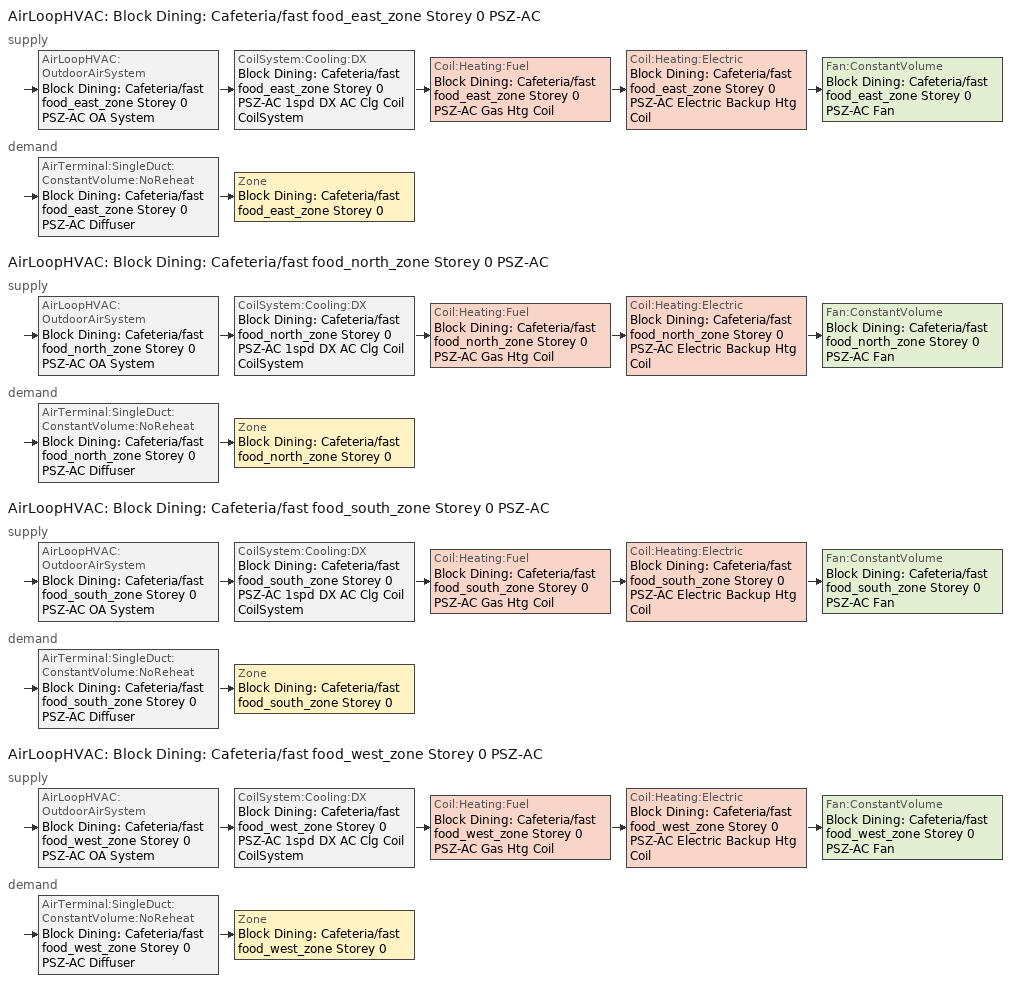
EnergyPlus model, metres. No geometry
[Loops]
AirLoopHVAC 'Block Dining: Cafeteria/fast food_east_zone Storey 0 PSZ-AC'
 supply: AirLoopHVAC:OutdoorAirSystem 'Block Dining: Cafeteria/fast food_east_zone Storey 0 PSZ-AC OA System' > CoilSystem:Cooling:DX 'Block Dining: Cafeteria/fast food_east_zone Storey 0 PSZ-AC 1spd DX AC Clg Coil CoilSystem' > Coil:Heating:Fuel 'Block Dining: Cafeteria/fast food_east_zone Storey 0 PSZ-AC Gas Htg Coil' > Coil:Heating:Electric 'Block Dining: Cafeteria/fast food_east_zone Storey 0 PSZ-AC Electric Backup Htg Coil' > Fan:ConstantVolume 'Block Dining: Cafeteria/fast food_east_zone Storey 0 PSZ-AC Fan'
 demand: AirTerminal:SingleDuct:ConstantVolume:NoReheat 'Block Dining: Cafeteria/fast food_east_zone Storey 0 PSZ-AC Diffuser' > Zone 'Block Dining: Cafeteria/fast food_east_zone Storey 0'
AirLoopHVAC 'Block Dining: Cafeteria/fast food_north_zone Storey 0 PSZ-AC'
 supply: AirLoopHVAC:OutdoorAirSystem 'Block Dining: Cafeteria/fast food_north_zone Storey 0 PSZ-AC OA System' > CoilSystem:Cooling:DX 'Block Dining: Cafeteria/fast food_north_zone Storey 0 PSZ-AC 1spd DX AC Clg Coil CoilSystem' > Coil:Heating:Fuel 'Block Dining: Cafeteria/fast food_north_zone Storey 0 PSZ-AC Gas Htg Coil' > Coil:Heating:Electric 'Block Dining: Cafeteria/fast food_north_zone Storey 0 PSZ-AC Electric Backup Htg Coil' > Fan:ConstantVolume 'Block Dining: Cafeteria/fast food_north_zone Storey 0 PSZ-AC Fan'
 demand: AirTerminal:SingleDuct:ConstantVolume:NoReheat 'Block Dining: Cafeteria/fast food_north_zone Storey 0 PSZ-AC Diffuser' > Zone 'Block Dining: Cafeteria/fast food_north_zone Storey 0'
AirLoopHVAC 'Block Dining: Cafeteria/fast food_south_zone Storey 0 PSZ-AC'
 supply: AirLoopHVAC:OutdoorAirSystem 'Block Dining: Cafeteria/fast food_south_zone Storey 0 PSZ-AC OA System' > CoilSystem:Cooling:DX 'Block Dining: Cafeteria/fast food_south_zone Storey 0 PSZ-AC 1spd DX AC Clg Coil CoilSystem' > Coil:Heating:Fuel 'Block Dining: Cafeteria/fast food_south_zone Storey 0 PSZ-AC Gas Htg Coil' > Coil:Heating:Electric 'Block Dining: Cafeteria/fast food_south_zone Storey 0 PSZ-AC Electric Backup Htg Coil' > Fan:ConstantVolume 'Block Dining: Cafeteria/fast food_south_zone Storey 0 PSZ-AC Fan'
 demand: AirTerminal:SingleDuct:ConstantVolume:NoReheat 'Block Dining: Cafeteria/fast food_south_zone Storey 0 PSZ-AC Diffuser' > Zone 'Block Dining: Cafeteria/fast food_south_zone Storey 0'
AirLoopHVAC 'Block Dining: Cafeteria/fast food_west_zone Storey 0 PSZ-AC'
 supply: AirLoopHVAC:OutdoorAirSystem 'Block Dining: Cafeteria/fast food_west_zone Storey 0 PSZ-AC OA System' > CoilSystem:Cooling:DX 'Block Dining: Cafeteria/fast food_west_zone Storey 0 PSZ-AC 1spd DX AC Clg Coil CoilSystem' > Coil:Heating:Fuel 'Block Dining: Cafeteria/fast food_west_zone Storey 0 PSZ-AC Gas Htg Coil' > Coil:Heating:Electric 'Block Dining: Cafeteria/fast food_west_zone Storey 0 PSZ-AC Electric Backup Htg Coil' > Fan:ConstantVolume 'Block Dining: Cafeteria/fast food_west_zone Storey 0 PSZ-AC Fan'
 demand: AirTerminal:SingleDuct:ConstantVolume:NoReheat 'Block Dining: Cafeteria/fast food_west_zone Storey 0 PSZ-AC Diffuser' > Zone 'Block Dining: Cafeteria/fast food_west_zone Storey 0'
[SizingPeriod:DesignDay] Day of Month=21; DryBulb Temperature Range Modifier Type=DefaultMultipliers; Humidity Condition Type=Wetbulb; Barometric Pressure=83411; Rain Indicator=No; Snow Indicator=No; Daylight Saving Time Indicator=No; Solar Model Indicator=ASHRAEClearSky
Name | Month | Day Type | Maximum DryBulb Temperature | Daily DryBulb Temperature Range | Wetbulb or DewPoint at Maximum DryBulb | Wind Speed | Wind Direction | Sky Clearness
DENVER_STAPLETON Ann Clg .4% Condns DB=>MWB | 7 | SummerDesignDay | 34.1 | 15.2 | 15.8 | 4 | 120 | 1
DENVER_STAPLETON Ann Htg 99.6% Condns DB | 12 | WinterDesignDay | -20 | 0 | -20 | 2.3 | 180 | 0
[DesignSpecification:ZoneAirDistribution] Zone Air Distribution Effectiveness in Cooling Mode=1; Zone Air Distribution Effectiveness in Heating Mode=1
Block Dining: Cafeteria/fast food_east_zone Storey 0 Design Spec Zone Air Dist; Block Dining: Cafeteria/fast food_north_zone Storey 0 Design Spec Zone Air Dist; Block Dining: Cafeteria/fast food_south_zone Storey 0 Design Spec Zone Air Dist; Block Dining: Cafeteria/fast food_west_zone Storey 0 Design Spec Zone Air Dist
[Sizing:Zone] Zone Cooling Design Supply Air Temperature Input Method=SupplyAirTemperature; Zone Cooling Design Supply Air Temperature=12.7778; Zone Cooling Design Supply Air Temperature Difference=11.11; Zone Heating Design Supply Air Temperature Input Method=SupplyAirTemperature; Zone Heating Design Supply Air Temperature=50; Zone Heating Design Supply Air Temperature Difference=11.11; Zone Cooling Design Supply Air Humidity Ratio=0.0085; Zone Heating Design Supply Air Humidity Ratio=0.008; Cooling Design Air Flow Method=DesignDay; Cooling Design Air Flow Rate=0; Cooling Minimum Air Flow per Zone Floor Area=0.000762; Cooling Minimum Air Flow=0; Cooling Minimum Air Flow Fraction=0; Heating Design Air Flow Method=DesignDay; Heating Design Air Flow Rate=0; Heating Maximum Air Flow per Zone Floor Area=0.002032; Heating Maximum Air Flow=0.141576; Heating Maximum Air Flow Fraction=0.3; Account for Dedicated Outdoor Air System=No
Name | Design Specification Zone Air Distribution Object
Block Dining: Cafeteria/fast food_east_zone Storey 0 | Block Dining: Cafeteria/fast food_east_zone Storey 0 Design Spec Zone Air Dist
Block Dining: Cafeteria/fast food_north_zone Storey 0 | Block Dining: Cafeteria/fast food_north_zone Storey 0 Design Spec Zone Air Dist
Block Dining: Cafeteria/fast food_south_zone Storey 0 | Block Dining: Cafeteria/fast food_south_zone Storey 0 Design Spec Zone Air Dist
Block Dining: Cafeteria/fast food_west_zone Storey 0 | Block Dining: Cafeteria/fast food_west_zone Storey 0 Design Spec Zone Air Dist
[Sizing:System] Type of Load to Size On=Sensible; Design Outdoor Air Flow Rate=Autosize; Central Heating Maximum System Air Flow Ratio=1; Preheat Design Temperature=7.22222; Preheat Design Humidity Ratio=0.008; Precool Design Temperature=12.7778; Precool Design Humidity Ratio=0.008; Central Cooling Design Supply Air Temperature=12.7778; Central Heating Design Supply Air Temperature=50; Type of Zone Sum to Use=Coincident; 100 Outdoor Air in Cooling=No; 100 Outdoor Air in Heating=No; Central Cooling Design Supply Air Humidity Ratio=0.0085; Central Heating Design Supply Air Humidity Ratio=0.008; Cooling Supply Air Flow Rate Method=DesignDay; Cooling Supply Air Flow Rate=0; Cooling Supply Air Flow Rate Per Floor Area=0.00996765; Cooling Fraction of Autosized Cooling Supply Air Flow Rate=1; Cooling Supply Air Flow Rate Per Unit Cooling Capacity=3.94755e-05; Heating Supply Air Flow Rate Method=DesignDay; Heating Supply Air Flow Rate=0; Heating Supply Air Flow Rate Per Floor Area=0.00996765; Heating Fraction of Autosized Heating Supply Air Flow Rate=1; Heating Fraction of Autosized Cooling Supply Air Flow Rate=1; Heating Supply Air Flow Rate Per Unit Heating Capacity=3.15882e-05; System Outdoor Air Method=ZoneSum; Zone Maximum Outdoor Air Fraction=1; Cooling Design Capacity Method=CoolingDesignCapacity; Cooling Design Capacity=Autosize; Cooling Design Capacity Per Floor Area=234.7; Fraction of Autosized Cooling Design Capacity=1; Heating Design Capacity Method=HeatingDesignCapacity; Heating Design Capacity=Autosize; Heating Design Capacity Per Floor Area=157; Fraction of Autosized Heating Design Capacity=1; Central Cooling Capacity Control Method=OnOff
Block Dining: Cafeteria/fast food_east_zone Storey 0 PSZ-AC; Block Dining: Cafeteria/fast food_north_zone Storey 0 PSZ-AC; Block Dining: Cafeteria/fast food_south_zone Storey 0 PSZ-AC; Block Dining: Cafeteria/fast food_west_zone Storey 0 PSZ-AC
[AirTerminal:SingleDuct:ConstantVolume:NoReheat] Availability Schedule=Always On Discrete; Maximum Air Flow Rate=AutoSize
Block Dining: Cafeteria/fast food_east_zone Storey 0 PSZ-AC Diffuser; Block Dining: Cafeteria/fast food_north_zone Storey 0 PSZ-AC Diffuser; Block Dining: Cafeteria/fast food_south_zone Storey 0 PSZ-AC Diffuser; Block Dining: Cafeteria/fast food_west_zone Storey 0 PSZ-AC Diffuser
[Zone equipment]
Block Dining: Cafeteria/fast food_east_zone Storey 0: Block Dining: Cafeteria/fast food_east_zone Storey 0 PSZ-AC Diffuser
Block Dining: Cafeteria/fast food_north_zone Storey 0: Block Dining: Cafeteria/fast food_north_zone Storey 0 PSZ-AC Diffuser
Block Dining: Cafeteria/fast food_south_zone Storey 0: Block Dining: Cafeteria/fast food_south_zone Storey 0 PSZ-AC Diffuser
Block Dining: Cafeteria/fast food_west_zone Storey 0: Block Dining: Cafeteria/fast food_west_zone Storey 0 PSZ-AC Diffuser
[Fan:ConstantVolume] Availability Schedule=Always On Discrete; Fan Total Efficiency=0.54; Pressure Rise=622.722; Maximum Flow Rate=AutoSize; Motor Efficiency=0.9; Motor In Airstream Fraction=1
Block Dining: Cafeteria/fast food_east_zone Storey 0 PSZ-AC Fan; Block Dining: Cafeteria/fast food_north_zone Storey 0 PSZ-AC Fan; Block Dining: Cafeteria/fast food_south_zone Storey 0 PSZ-AC Fan; Block Dining: Cafeteria/fast food_west_zone Storey 0 PSZ-AC Fan
[Coil:Cooling:DX:SingleSpeed] Availability Schedule=Always On Discrete; Gross Rated Total Cooling Capacity=Autosize; Gross Rated Sensible Heat Ratio=Autosize; Gross Rated Cooling COP=3; Rated Air Flow Rate=Autosize; Rated Evaporator Fan Power Per Volume Flow Rate=773.3; Condenser Type=AirCooled; Evaporative Condenser Effectiveness=0; Evaporative Condenser Air Flow Rate=Autosize; Evaporative Condenser Pump Rated Power Consumption=Autosize; Crankcase Heater Capacity=0; Maximum Outdoor DryBulb Temperature for Crankcase Heater Operation=0; Basin Heater Capacity=0; Basin Heater Setpoint Temperature=10
Name | Total Cooling Capacity Function of Temperature Curve | Total Cooling Capacity Function of Flow Fraction Curve | Energy Input Ratio Function of Temperature Curve | Energy Input Ratio Function of Flow Fraction Curve | Part Load Fraction Correlation Curve
Block Dining: Cafeteria/fast food_east_zone Storey 0 PSZ-AC 1spd DX AC Clg Coil | Curve Biquadratic 3 | Curve Quadratic 4 | Curve Biquadratic 4 | Curve Quadratic 5 | Curve Quadratic 6
Block Dining: Cafeteria/fast food_north_zone Storey 0 PSZ-AC 1spd DX AC Clg Coil | Curve Biquadratic 7 | Curve Quadratic 10 | Curve Biquadratic 8 | Curve Quadratic 11 | Curve Quadratic 12
Block Dining: Cafeteria/fast food_south_zone Storey 0 PSZ-AC 1spd DX AC Clg Coil | Curve Biquadratic 15 | Curve Quadratic 22 | Curve Biquadratic 16 | Curve Quadratic 23 | Curve Quadratic 24
Block Dining: Cafeteria/fast food_west_zone Storey 0 PSZ-AC 1spd DX AC Clg Coil | Curve Biquadratic 11 | Curve Quadratic 16 | Curve Biquadratic 12 | Curve Quadratic 17 | Curve Quadratic 18
[Coil:Heating:Electric] Availability Schedule=Always On Discrete; Efficiency=1; Nominal Capacity=Autosize
Block Dining: Cafeteria/fast food_east_zone Storey 0 PSZ-AC Electric Backup Htg Coil; Block Dining: Cafeteria/fast food_north_zone Storey 0 PSZ-AC Electric Backup Htg Coil; Block Dining: Cafeteria/fast food_south_zone Storey 0 PSZ-AC Electric Backup Htg Coil; Block Dining: Cafeteria/fast food_west_zone Storey 0 PSZ-AC Electric Backup Htg Coil
[Coil:Heating:Fuel] Availability Schedule=Always On Discrete; Fuel Type=NaturalGas; Burner Efficiency=0.8; Nominal Capacity=AutoSize; Parasitic Electric Load=0; Parasitic Fuel Load=0
Block Dining: Cafeteria/fast food_east_zone Storey 0 PSZ-AC Gas Htg Coil; Block Dining: Cafeteria/fast food_north_zone Storey 0 PSZ-AC Gas Htg Coil; Block Dining: Cafeteria/fast food_south_zone Storey 0 PSZ-AC Gas Htg Coil; Block Dining: Cafeteria/fast food_west_zone Storey 0 PSZ-AC Gas Htg Coil
[CoilSystem:Cooling:DX] Availability Schedule=Always On Discrete
Name | Cooling Coil
Block Dining: Cafeteria/fast food_east_zone Storey 0 PSZ-AC 1spd DX AC Clg Coil CoilSystem | Block Dining: Cafeteria/fast food_east_zone Storey 0 PSZ-AC 1spd DX AC Clg Coil
Block Dining: Cafeteria/fast food_north_zone Storey 0 PSZ-AC 1spd DX AC Clg Coil CoilSystem | Block Dining: Cafeteria/fast food_north_zone Storey 0 PSZ-AC 1spd DX AC Clg Coil
Block Dining: Cafeteria/fast food_south_zone Storey 0 PSZ-AC 1spd DX AC Clg Coil CoilSystem | Block Dining: Cafeteria/fast food_south_zone Storey 0 PSZ-AC 1spd DX AC Clg Coil
Block Dining: Cafeteria/fast food_west_zone Storey 0 PSZ-AC 1spd DX AC Clg Coil CoilSystem | Block Dining: Cafeteria/fast food_west_zone Storey 0 PSZ-AC 1spd DX AC Clg Coil
[Controller:OutdoorAir] Minimum Outdoor Air Flow Rate=Autosize; Maximum Outdoor Air Flow Rate=Autosize; Economizer Control Type=NoEconomizer; Economizer Control Action Type=ModulateFlow; Economizer Maximum Limit DryBulb Temperature=28; Economizer Maximum Limit Enthalpy=64000; Lockout Type=NoLockout; Minimum Limit Type=FixedMinimum; Minimum Outdoor Air Schedule=Always On Discrete; High Humidity Control=No; Control High Indoor Humidity Based on Outdoor Humidity Ratio=Yes; Heat Recovery Bypass Control Type=BypassWhenWithinEconomizerLimits
Name | Mechanical Ventilation Controller
Block Dining: Cafeteria/fast food_east_zone Storey 0 PSZ-AC OA System Controller | Controller Mechanical Ventilation 1
Block Dining: Cafeteria/fast food_north_zone Storey 0 PSZ-AC OA System Controller | Controller Mechanical Ventilation 2
Block Dining: Cafeteria/fast food_south_zone Storey 0 PSZ-AC OA System Controller | Controller Mechanical Ventilation 4
Block Dining: Cafeteria/fast food_west_zone Storey 0 PSZ-AC OA System Controller | Controller Mechanical Ventilation 3
[Controller:MechanicalVentilation] Availability Schedule=Always On Discrete; Demand Controlled Ventilation=No; System Outdoor Air Method=ZoneSum
Name | Zone 1 | Design Specification Zone Air Distribution Object Name 1
Controller Mechanical Ventilation 1 | Block Dining: Cafeteria/fast food_east_zone Storey 0 | Block Dining: Cafeteria/fast food_east_zone Storey 0 Design Spec Zone Air Dist
Controller Mechanical Ventilation 2 | Block Dining: Cafeteria/fast food_north_zone Storey 0 | Block Dining: Cafeteria/fast food_north_zone Storey 0 Design Spec Zone Air Dist
Controller Mechanical Ventilation 4 | Block Dining: Cafeteria/fast food_south_zone Storey 0 | Block Dining: Cafeteria/fast food_south_zone Storey 0 Design Spec Zone Air Dist
Controller Mechanical Ventilation 3 | Block Dining: Cafeteria/fast food_west_zone Storey 0 | Block Dining: Cafeteria/fast food_west_zone Storey 0 Design Spec Zone Air Dist
[AirLoopHVAC] Design Supply Air Flow Rate=AutoSize
Block Dining: Cafeteria/fast food_east_zone Storey 0 PSZ-AC; Block Dining: Cafeteria/fast food_north_zone Storey 0 PSZ-AC; Block Dining: Cafeteria/fast food_south_zone Storey 0 PSZ-AC; Block Dining: Cafeteria/fast food_west_zone Storey 0 PSZ-AC
[AvailabilityManager:Scheduled] Schedule=Always On Discrete
Block Dining: Cafeteria/fast food_east_zone Storey 0 PSZ-AC OA System Availability Manager; Block Dining: Cafeteria/fast food_north_zone Storey 0 PSZ-AC OA System Availability Manager; Block Dining: Cafeteria/fast food_south_zone Storey 0 PSZ-AC OA System Availability Manager; Block Dining: Cafeteria/fast food_west_zone Storey 0 PSZ-AC OA System Availability Manager
[AvailabilityManager:NightCycle] Applicability Schedule=Always On Discrete; Fan Schedule=Always On Discrete; Control Type=CycleOnAny; Thermostat Tolerance=1; Cycling Run Time Control Type=FixedRunTime; Cycling Run Time=1800
Availability Manager Night Cycle 1; Availability Manager Night Cycle 2; Availability Manager Night Cycle 4; Availability Manager Night Cycle 3
[SetpointManager:SingleZone:Reheat] Control Variable=Temperature; Minimum Supply Air Temperature=12.7778; Maximum Supply Air Temperature=50
Name | Control Zone | Setpoint Node or NodeList
Block Dining: Cafeteria/fast food_east_zone Storey 0 Setpoint Manager SZ Reheat | Block Dining: Cafeteria/fast food_east_zone Storey 0 | Block Dining: Cafeteria/fast food_east_zone Storey 0 PSZ-AC Supply Outlet Node
Block Dining: Cafeteria/fast food_north_zone Storey 0 Setpoint Manager SZ Reheat | Block Dining: Cafeteria/fast food_north_zone Storey 0 | Block Dining: Cafeteria/fast food_north_zone Storey 0 PSZ-AC Supply Outlet Node
Block Dining: Cafeteria/fast food_south_zone Storey 0 Setpoint Manager SZ Reheat | Block Dining: Cafeteria/fast food_south_zone Storey 0 | Block Dining: Cafeteria/fast food_south_zone Storey 0 PSZ-AC Supply Outlet Node
Block Dining: Cafeteria/fast food_west_zone Storey 0 Setpoint Manager SZ Reheat | Block Dining: Cafeteria/fast food_west_zone Storey 0 | Block Dining: Cafeteria/fast food_west_zone Storey 0 PSZ-AC Supply Outlet Node
[SetpointManager:MixedAir] Control Variable=Temperature
Name | Setpoint Node or NodeList
Block Dining: Cafeteria/fast food_east_zone Storey 0 PSZ-AC Mixed Air Node OS Default SPM | Block Dining: Cafeteria/fast food_east_zone Storey 0 PSZ-AC Mixed Air Node
Block Dining: Cafeteria/fast food_east_zone Storey 0 PSZ-AC 1spd DX AC Clg Coil Outlet Air Node OS Default SPM | Block Dining: Cafeteria/fast food_east_zone Storey 0 PSZ-AC 1spd DX AC Clg Coil Outlet Air Node
Block Dining: Cafeteria/fast food_east_zone Storey 0 PSZ-AC Gas Htg Coil Outlet Air Node OS Default SPM | Block Dining: Cafeteria/fast food_east_zone Storey 0 PSZ-AC Gas Htg Coil Outlet Air Node
Block Dining: Cafeteria/fast food_east_zone Storey 0 PSZ-AC Electric Backup Htg Coil Outlet Air Node OS Default SPM | Block Dining: Cafeteria/fast food_east_zone Storey 0 PSZ-AC Electric Backup Htg Coil Outlet Air Node
Block Dining: Cafeteria/fast food_north_zone Storey 0 PSZ-AC Mixed Air Node OS Default SPM | Block Dining: Cafeteria/fast food_north_zone Storey 0 PSZ-AC Mixed Air Node
Block Dining: Cafeteria/fast food_north_zone Storey 0 PSZ-AC 1spd DX AC Clg Coil Outlet Air Node OS Default SPM | Block Dining: Cafeteria/fast food_north_zone Storey 0 PSZ-AC 1spd DX AC Clg Coil Outlet Air Node
Block Dining: Cafeteria/fast food_north_zone Storey 0 PSZ-AC Gas Htg Coil Outlet Air Node OS Default SPM | Block Dining: Cafeteria/fast food_north_zone Storey 0 PSZ-AC Gas Htg Coil Outlet Air Node
Block Dining: Cafeteria/fast food_north_zone Storey 0 PSZ-AC Electric Backup Htg Coil Outlet Air Node OS Default SPM | Block Dining: Cafeteria/fast food_north_zone Storey 0 PSZ-AC Electric Backup Htg Coil Outlet Air Node
Block Dining: Cafeteria/fast food_south_zone Storey 0 PSZ-AC Mixed Air Node OS Default SPM | Block Dining: Cafeteria/fast food_south_zone Storey 0 PSZ-AC Mixed Air Node
Block Dining: Cafeteria/fast food_south_zone Storey 0 PSZ-AC 1spd DX AC Clg Coil Outlet Air Node OS Default SPM | Block Dining: Cafeteria/fast food_south_zone Storey 0 PSZ-AC 1spd DX AC Clg Coil Outlet Air Node
Block Dining: Cafeteria/fast food_south_zone Storey 0 PSZ-AC Gas Htg Coil Outlet Air Node OS Default SPM | Block Dining: Cafeteria/fast food_south_zone Storey 0 PSZ-AC Gas Htg Coil Outlet Air Node
Block Dining: Cafeteria/fast food_south_zone Storey 0 PSZ-AC Electric Backup Htg Coil Outlet Air Node OS Default SPM | Block Dining: Cafeteria/fast food_south_zone Storey 0 PSZ-AC Electric Backup Htg Coil Outlet Air Node
Block Dining: Cafeteria/fast food_west_zone Storey 0 PSZ-AC Mixed Air Node OS Default SPM | Block Dining: Cafeteria/fast food_west_zone Storey 0 PSZ-AC Mixed Air Node
Block Dining: Cafeteria/fast food_west_zone Storey 0 PSZ-AC 1spd DX AC Clg Coil Outlet Air Node OS Default SPM | Block Dining: Cafeteria/fast food_west_zone Storey 0 PSZ-AC 1spd DX AC Clg Coil Outlet Air Node
Block Dining: Cafeteria/fast food_west_zone Storey 0 PSZ-AC Gas Htg Coil Outlet Air Node OS Default SPM | Block Dining: Cafeteria/fast food_west_zone Storey 0 PSZ-AC Gas Htg Coil Outlet Air Node
Block Dining: Cafeteria/fast food_west_zone Storey 0 PSZ-AC Electric Backup Htg Coil Outlet Air Node OS Default SPM | Block Dining: Cafeteria/fast food_west_zone Storey 0 PSZ-AC Electric Backup Htg Coil Outlet Air Node
[Schedule:Constant]
Always On Discrete: Hourly Value=1
[Curve:Quadratic]
Name | Coefficient1 Constant | Coefficient2 x | Coefficient3 x2 | Minimum Value of x | Maximum Value of x | Minimum Curve Output | Maximum Curve Output
Curve Quadratic 4; Curve Quadratic 5; Curve Quadratic 10; Curve Quadratic 11; Curve Quadratic 22; Curve Quadratic 23; Curve Quadratic 16; Curve Quadratic 17 | 1 | 0 | 0 | -100 | 100
Curve Quadratic 6; Curve Quadratic 12; Curve Quadratic 24; Curve Quadratic 18 | 0.909496 | 0.0986477 | -0.00819488 | 0 | 1 | 0.7 | 1
[Curve:Biquadratic] Minimum Value of x=-100; Maximum Value of x=100; Minimum Value of y=-100; Maximum Value of y=100
Name | Coefficient1 Constant | Coefficient2 x | Coefficient3 x2 | Coefficient4 y | Coefficient5 y2 | Coefficient6 xy
Curve Biquadratic 3; Curve Biquadratic 7; Curve Biquadratic 15; Curve Biquadratic 11 | 0.971212 | -0.0152755 | 0.00144345 | -0.00039321 | -6.8364e-06 | -0.000290596
Curve Biquadratic 4; Curve Biquadratic 8; Curve Biquadratic 16; Curve Biquadratic 12 | 0.286871 | 0.0239022 | -0.000810648 | 0.0134585 | 0.000338936 | -0.000487004
